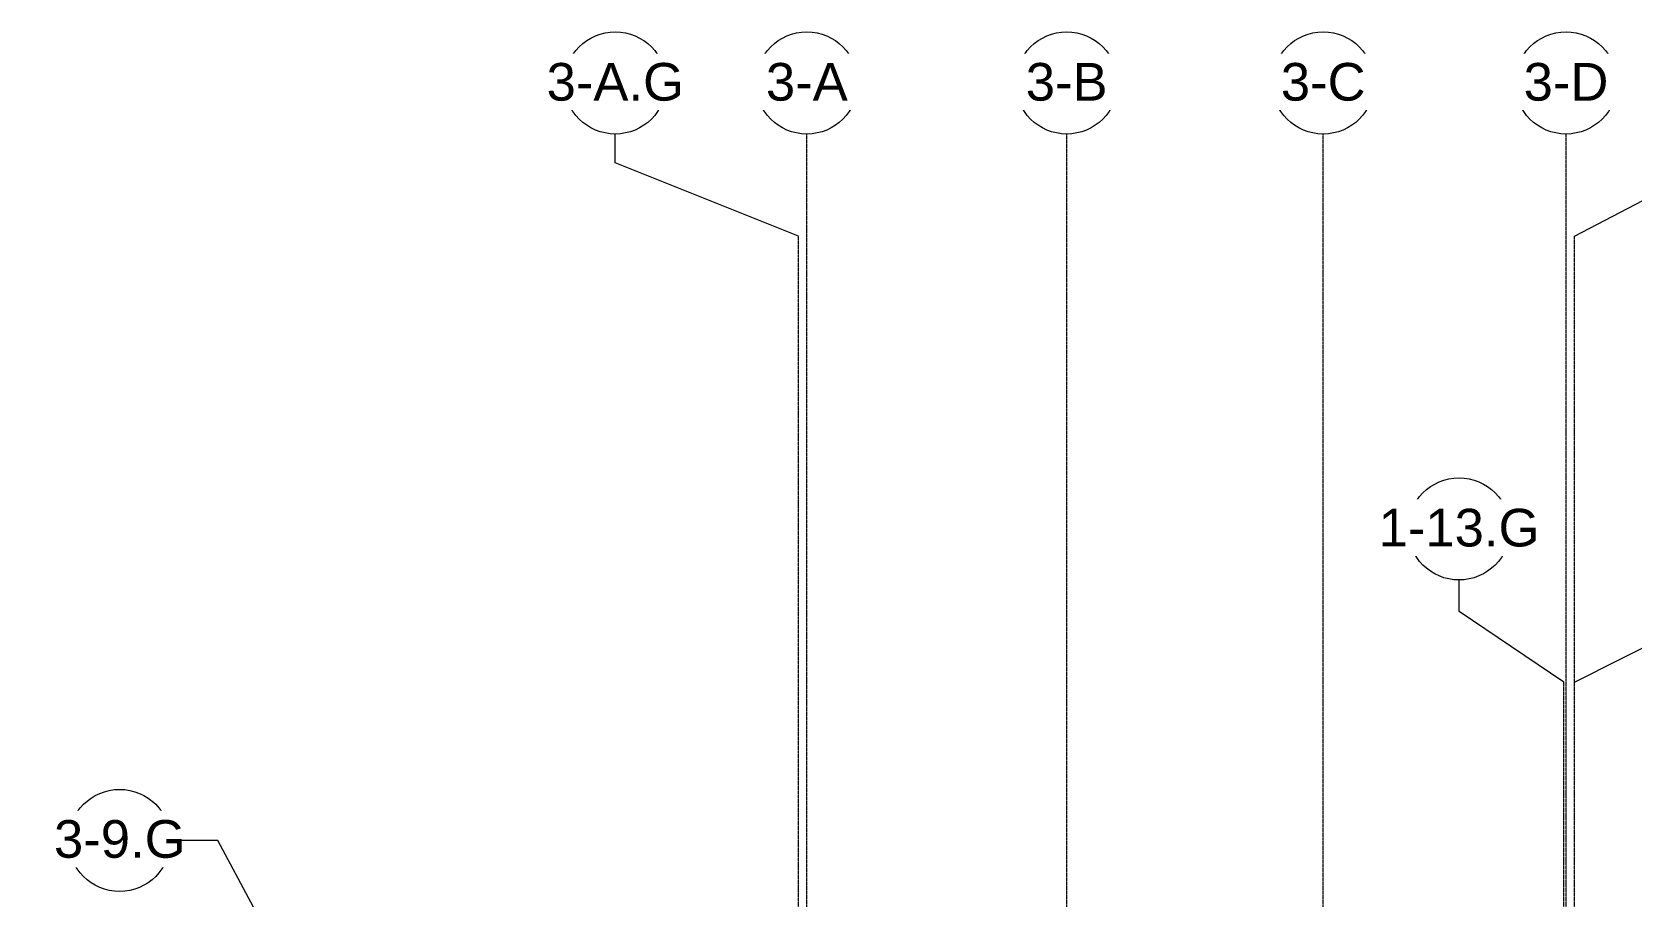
# Model space of a CAD drawing. Header units: inches. Extents: x 21341 to 28276, y -23509 to -20035.
# Drawn here: x 21341 to 22845, y -20847 to -20035 of the extents above; entities that cross this region are included whole.
import ezdxf

# ---------------------------------------------------------------- set-up
doc = ezdxf.new("R2010")
doc.units = ezdxf.units.IN
doc.header["$MEASUREMENT"] = 0
doc.linetypes.add('Grid Line 1_2_', pattern=[0.875, 0.5, -0.125, 0.125, -0.125])
doc.layers.add('S-GRID', color=1, linetype='Continuous', lineweight=9)
doc.layers.add('S-GRID-IDEN', color=1, linetype='Continuous', lineweight=9)
doc.styles.add('Arial', font='arial.ttf', dxfattribs={"height": 35.407186})

# ---------------------------------------------------------------- blocks, each defined once
blk = doc.blocks.new('Grid - Grid Head - Circle-14747-First Floor Plan')
at = {"layer": 'S-GRID-IDEN'}
blk.add_circle((0, 0), 0.25, dxfattribs=at)

msp = doc.modelspace()

# ---------------------------------------------------------------- linework, layer by layer
at = {"layer": 'S-GRID'}
for p, q in [((21889.5, -20157.9), (21889.5, -20130.8)), ((22061.6, -20226.8), (21889.5, -20157.9)), ((22791.4, -20226.8), (22923.3, -20157.9)), ((22682.8, -20579.8), (22682.8, -20550.1)), ((22781.4, -20646.1), (22682.8, -20579.8)), ((22791.4, -20646.1), (22923.3, -20579.8)), ((21567.4, -20891.6), (21515.7, -20795))]:
    msp.add_line(p, q, dxfattribs=at)
at = {"layer": 'S-GRID', "linetype": 'Grid Line 1_2_'}
for p, q in [((22069.6, -23155.1), (22069.6, -20130.8)), ((22313.9, -23155.1), (22313.9, -20130.8)), ((22555.1, -23155.1), (22555.1, -20130.8)), ((22061.6, -22996.3), (22061.6, -20226.8)), ((22791.4, -22389.6), (22791.4, -20226.8)), ((22781.4, -22389.6), (22781.4, -20646.1)), ((22791.4, -22389.6), (22791.4, -20646.1))]:
    msp.add_line(p, q, dxfattribs=at)

# ---------------------------------------------------------------- block references
at = {"layer": 'S-GRID-IDEN', "xscale": 191.9999999999999, "yscale": 191.9999999999999, "zscale": 191.9999999999999}
for p in [(21889.5, -20082.8), (22069.6, -20082.8), (22313.9, -20082.8), (22555.1, -20082.8), (22783.4, -20082.8), (22682.8, -20502.1)]:
    msp.add_blockref('Grid - Grid Head - Circle-14747-First Floor Plan', p, dxfattribs=at)
at = {"layer": 'S-GRID-IDEN', "xscale": 191.9999999999999, "yscale": 191.9999999999999, "zscale": 191.9999999999999, "rotation": 89.9999999999999}
msp.add_blockref('Grid - Grid Head - Circle-14747-First Floor Plan', (21423.4, -20795), dxfattribs=at)

# ---------------------------------------------------------------- next in the draw order: texts
at = {"layer": 'S-GRID-IDEN', "char_height": 35.41, "attachment_point": 2, "line_spacing_factor": 0.938532, "style": 'Arial', "bg_fill": 3, "box_fill_scale": 1.25, "bg_fill_color": 0, "bg_fill_transparency": 0}
for s, insert, width in [('3-A.G', (21889.5, -20064), 153.792), ('3-A', (22069.6, -20064), 91.584), ('3-B', (22313.9, -20064), 91.584), ('3-C', (22555.1, -20064), 94.608), ('3-D', (22783.4, -20064), 94.608), ('1-13.G', (22682.8, -20483.2), 180.144), ('3-9.G', (21423.6, -20775.9), 147.312)]:
    msp.add_mtext(s, dxfattribs=dict(at, insert=insert, width=width))

# ---------------------------------------------------------------- next in the draw order: linework, layer by layer
at = {"layer": 'S-GRID', "linetype": 'Grid Line 1_2_'}
msp.add_line((22783.4, -22389.6), (22783.4, -20130.8), dxfattribs=at)
at = {"layer": 'S-GRID'}
msp.add_line((21515.7, -20795), (21471.4, -20795), dxfattribs=at)

# ---------------------------------------------------------------- next in the draw order: texts
at = {"layer": 'S-GRID-IDEN', "insert": (22923.3, -20064), "char_height": 35.41, "width": 156.816, "attachment_point": 2, "line_spacing_factor": 0.938532, "style": 'Arial', "bg_fill": 3, "box_fill_scale": 1.25, "bg_fill_color": 0, "bg_fill_transparency": 0}
msp.add_mtext('3-D.G', dxfattribs=at)

doc.saveas('drawing.dxf')
